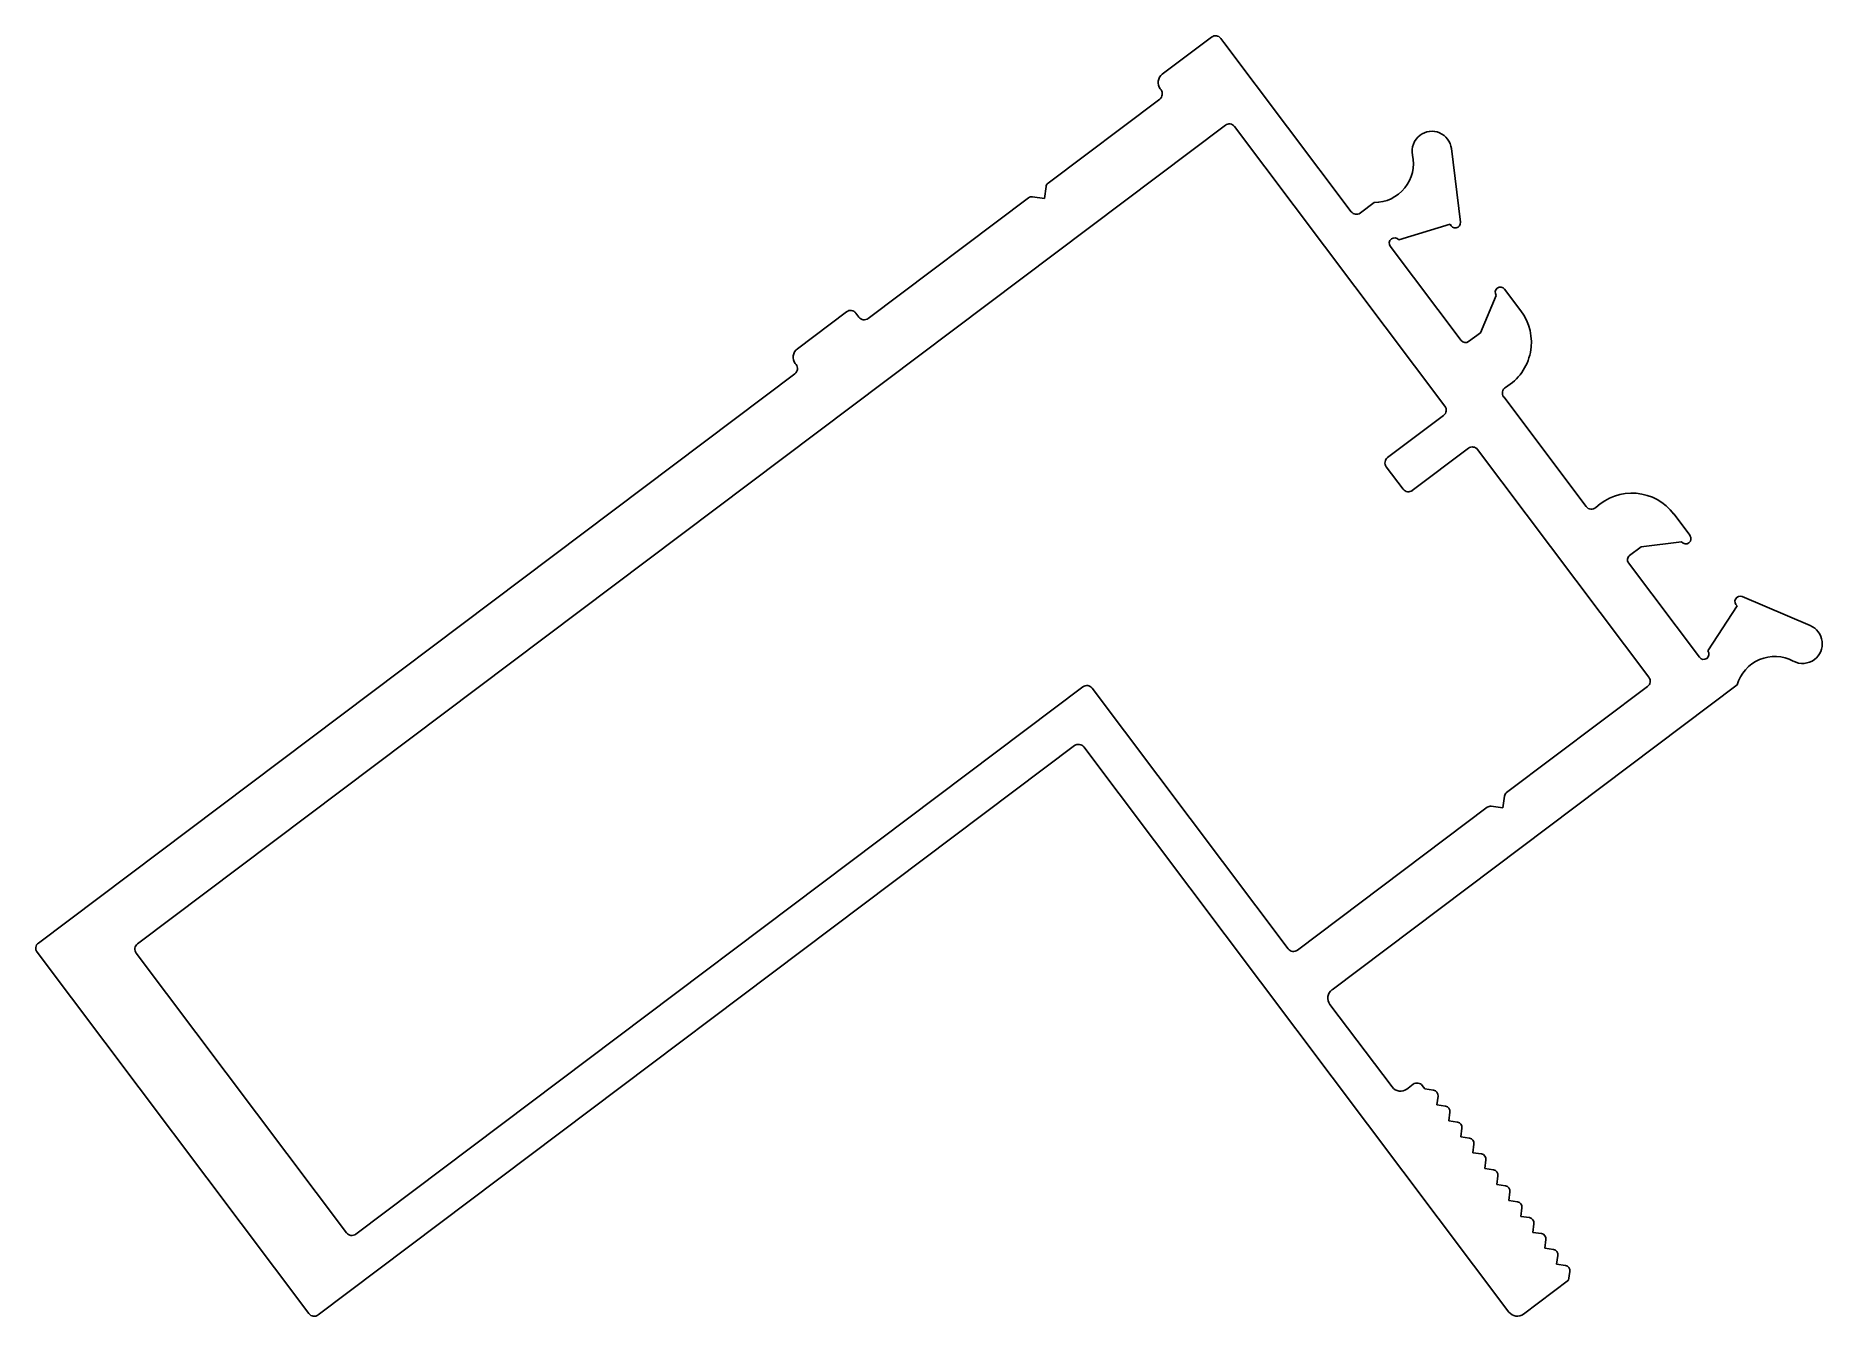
# Model space of a CAD drawing. Header units: inches. Extents: x -35.3 to 32.8, y 0.1 to 49.
import ezdxf

# ---------------------------------------------------------------- set-up
doc = ezdxf.new("R2010")
doc.units = ezdxf.units.IN
doc.header["$MEASUREMENT"] = 0
doc.layers.add('BEAD', color=152, linetype='Continuous')

msp = doc.modelspace()

# ---------------------------------------------------------------- linework, layer by layer
at = {"layer": 'BEAD', "color": 7, "linetype": 'Continuous'}
for p, q in [((9.528, 48.902), (7.65, 47.489)), ((9.998, 48.693), (9.878, 48.853)), ((14.849, 42.247), (9.998, 48.693)), ((7.552, 46.539), (3.296, 43.337)), ((7.571, 46.929), (7.601, 46.889)), ((-31.415, 14.34), (10.053, 45.543)), ((10.403, 45.494), (18.424, 34.834)), ((19.012, 41.85), (18.67, 44.652)), ((3.217, 43.203), (3.154, 42.754)), ((2.554, 42.779), (-3.563, 38.176)), ((3.154, 42.754), (2.705, 42.818)), ((15.727, 42.594), (15.199, 42.197)), ((16.661, 41.169), (18.622, 41.768)), ((19.047, 37.333), (16.341, 40.929)), ((20.38, 39.054), (19.774, 37.63)), ((21.317, 38.473), (20.699, 39.295)), ((-4.384, 38.434), (-6.261, 37.021)), ((-3.913, 38.225), (-4.033, 38.385)), ((19.774, 37.63), (19.327, 37.294)), ((-6.34, 36.461), (-6.31, 36.421)), ((-6.36, 36.071), (-35.195, 14.374)), ((23.806, 31.009), (20.664, 35.184)), ((18.375, 34.484), (16.237, 32.876)), ((17.181, 31.621), (19.319, 33.23)), ((19.669, 33.18), (26.2, 24.5)), ((16.188, 32.526), (16.831, 31.671)), ((27.766, 29.904), (27.148, 30.725)), ((25.463, 29.139), (25.91, 29.476)), ((25.91, 29.476), (27.446, 29.663)), ((28.129, 25.263), (25.423, 28.859)), ((32.352, 26.47), (29.754, 27.574)), ((29.567, 27.223), (28.448, 25.504)), ((4.623, 24.136), (-23.094, 3.281)), ((12.448, 14.153), (4.973, 24.087)), ((14.121, 12.595), (29.559, 24.212)), ((26.151, 24.15), (20.776, 20.106)), ((-24.529, 0.198), (4.306, 21.896)), ((4.657, 21.847), (20.862, 0.31)), ((20.697, 19.972), (20.634, 19.523)), ((20.035, 19.548), (12.798, 14.103)), ((20.634, 19.523), (20.185, 19.587)), ((-35.245, 14.024), (-24.879, 0.248)), ((-23.444, 3.33), (-31.465, 13.989)), ((16.411, 8.887), (14.042, 12.035)), ((17.21, 8.988), (17.019, 8.844)), ((17.657, 8.811), (17.561, 8.939)), ((17.019, 8.844), (16.971, 8.808)), ((17.988, 8.764), (17.657, 8.811)), ((18.114, 8.203), (18.16, 8.534)), ((18.445, 8.157), (18.114, 8.203)), ((18.571, 7.596), (18.617, 7.927)), ((18.902, 7.549), (18.571, 7.596)), ((19.028, 6.989), (19.074, 7.32)), ((19.359, 6.942), (19.028, 6.989)), ((19.485, 6.382), (19.531, 6.713)), ((19.815, 6.335), (19.485, 6.382)), ((19.942, 5.774), (19.988, 6.105)), ((20.272, 5.728), (19.942, 5.774)), ((20.398, 5.167), (20.445, 5.498)), ((20.729, 5.12), (20.398, 5.167)), ((20.855, 4.56), (20.902, 4.891)), ((21.186, 4.513), (20.855, 4.56)), ((21.312, 3.952), (21.359, 4.283)), ((21.643, 3.906), (21.312, 3.952)), ((21.769, 3.345), (21.816, 3.676)), ((22.1, 3.298), (21.769, 3.345)), ((22.226, 2.738), (22.273, 3.069)), ((22.557, 2.691), (22.226, 2.738)), ((22.683, 2.131), (22.73, 2.462)), ((23.014, 2.084), (22.683, 2.131)), ((21.422, 0.231), (23.14, 1.523)), ((23.14, 1.523), (23.187, 1.854))]:
    msp.add_line(p, q, dxfattribs=at)
for centre, radius, start, end in [((9.678, 48.702), 0.25, 36.96, 126.96), ((7.891, 47.17), 0.4, 126.96, 216.96), ((7.401, 46.739), 0.25, 306.96, 36.96), ((10.204, 45.343), 0.25, 36.96, 126.96), ((17.925, 44.561), 0.75, 126.96, 191.98503), ((17.925, 44.561), 0.75, 6.96, 126.96), ((15.724, 44.094), 1.5, 270.0901, 11.98503), ((3.418, 43.175), 0.203, 126.96, 171.96), ((2.676, 42.616), 0.203, 81.96, 126.96), ((15.049, 42.397), 0.25, 216.96, 306.96), ((18.813, 41.826), 0.2, 196.96, 6.96), ((16.501, 41.049), 0.2, 36.96, 216.96), ((20.54, 39.174), 0.2, 36.96, 216.96), ((-4.233, 38.235), 0.25, 36.96, 126.96), ((-3.713, 38.375), 0.25, 216.96, 306.96), ((19.719, 37.271), 2, 300.58063, 36.96), ((-6.021, 36.702), 0.4, 126.96, 216.96), ((19.207, 37.453), 0.2, 216.96, 306.96), ((-6.51, 36.271), 0.25, 306.96, 36.96), ((20.864, 35.334), 0.25, 120.58063, 216.96), ((18.224, 34.684), 0.25, 306.96, 36.96), ((16.388, 32.676), 0.25, 126.96, 216.96), ((19.469, 33.03), 0.25, 36.96, 126.96), ((17.031, 31.821), 0.25, 216.96, 306.96), ((25.55, 29.522), 2, 36.96, 133.33937), ((24.006, 31.159), 0.25, 216.96, 313.33937), ((27.606, 29.784), 0.2, 216.96, 36.96), ((25.583, 28.979), 0.2, 126.96, 216.96), ((29.676, 27.39), 0.2, 66.96, 236.96), ((32.058, 25.779), 0.75, 306.96, 66.96), ((28.289, 25.383), 0.2, 216.96, 36.96), ((30.999, 23.794), 1.5, 61.93497, 163.8299), ((32.058, 25.779), 0.75, 241.93497, 306.96), ((4.773, 23.937), 0.25, 36.96, 126.96), ((26, 24.35), 0.25, 306.96, 36.96), ((4.457, 21.696), 0.25, 36.96, 126.96), ((20.898, 19.944), 0.203, 126.96, 171.96), ((20.157, 19.386), 0.203, 81.96, 126.96), ((-35.045, 14.174), 0.25, 126.96, 216.96), ((-31.265, 14.14), 0.25, 126.96, 216.96), ((12.648, 14.303), 0.25, 216.96, 306.96), ((14.361, 12.276), 0.4, 126.96, 216.96), ((16.73, 9.127), 0.4, 216.96, 306.96), ((17.361, 8.788), 0.25, 36.96, 126.96), ((17.959, 8.563), 0.203, 351.96, 81.96), ((18.416, 7.956), 0.203, 351.96, 81.96), ((18.873, 7.348), 0.203, 351.96, 81.96), ((19.33, 6.741), 0.203, 351.96, 81.96), ((19.787, 6.134), 0.203, 351.96, 81.96), ((20.244, 5.526), 0.203, 351.96, 81.96), ((20.701, 4.919), 0.203, 351.96, 81.96), ((21.158, 4.312), 0.203, 351.96, 81.96), ((21.615, 3.705), 0.203, 351.96, 81.96), ((-23.244, 3.48), 0.25, 216.96, 306.96), ((22.072, 3.097), 0.203, 351.96, 81.96), ((22.529, 2.49), 0.203, 351.96, 81.96), ((22.986, 1.883), 0.203, 351.96, 81.96), ((-24.679, 0.398), 0.25, 216.96, 306.96), ((21.182, 0.55), 0.4, 216.96, 306.96)]:
    msp.add_arc(centre, radius, start, end, dxfattribs=at)

doc.saveas('drawing.dxf')
